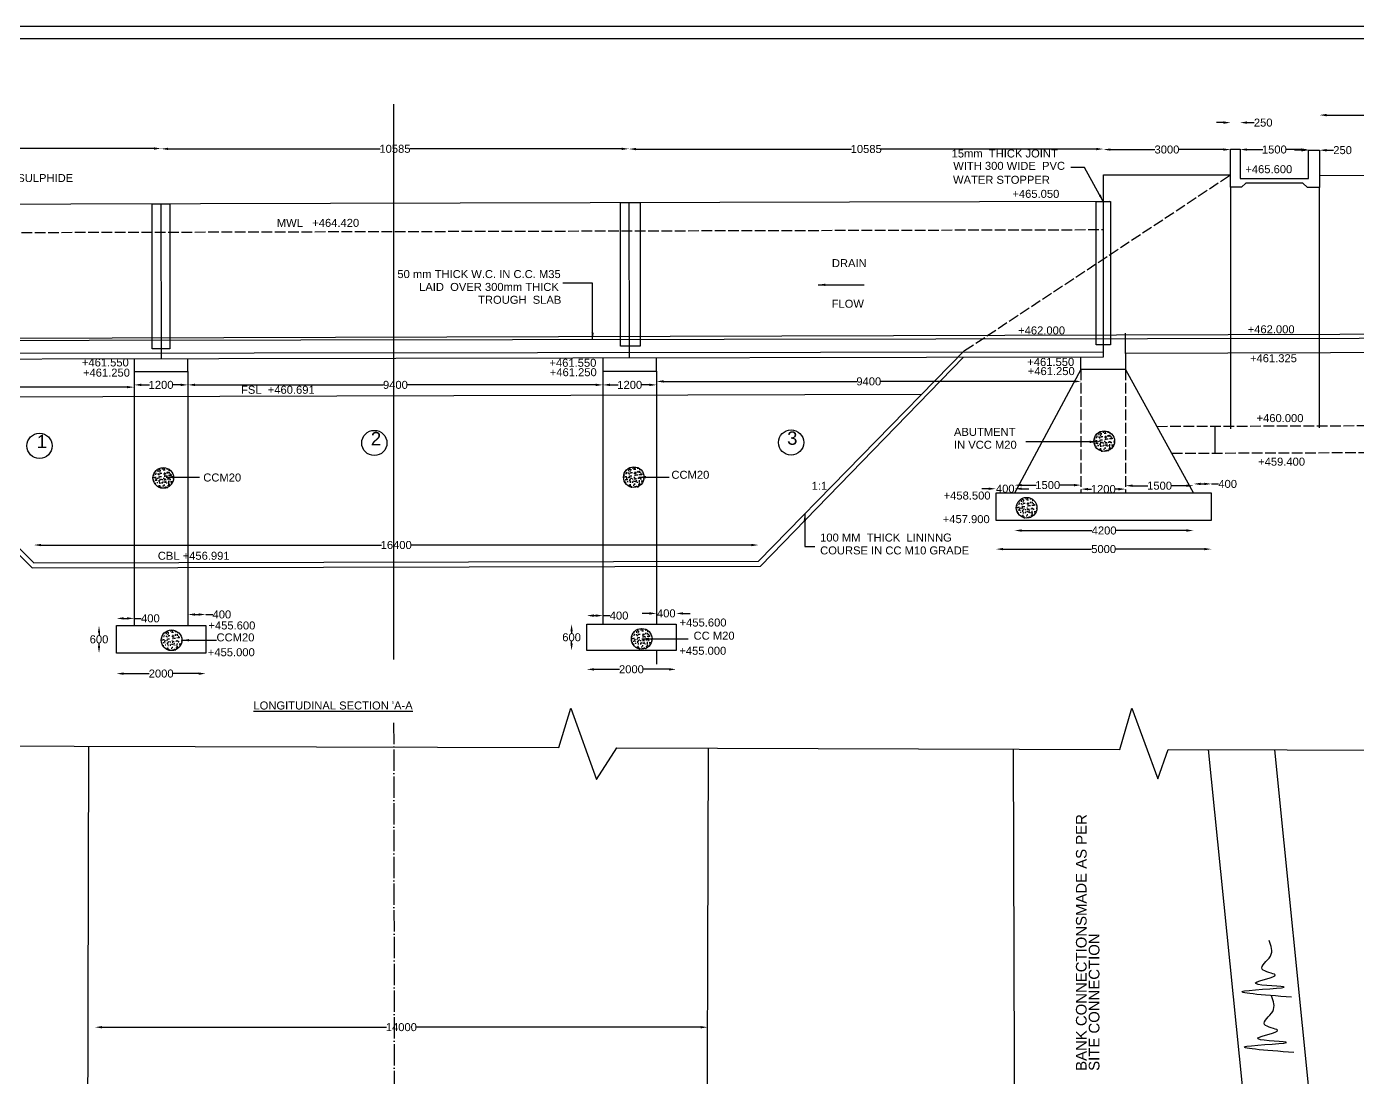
# Model space of a CAD drawing. Header units: inches. Extents: x 23764 to 29375, y 85 to 3606.
# Drawn here: x 25957 to 27454, y 2424 to 3606 of the extents above; entities that cross this region are included whole.
import ezdxf

# ---------------------------------------------------------------- set-up
doc = ezdxf.new("R2010")
doc.units = ezdxf.units.IN
doc.header["$MEASUREMENT"] = 0
doc.linetypes.add('ACAD_ISO02W100', pattern=[15, 12, -3])
doc.linetypes.add('ACAD_ISO04W100', pattern=[30, 24, -3, 0, -3])
doc.layers.add('DIMENSIONS', color=255, linetype='Continuous')
doc.layers.add('TEXT', color=1, linetype='Continuous')
doc.styles.get("Standard").update_dxf_attribs({"font": 'arial.ttf', "height": 9})
doc.dimstyles.get("Standard").update_dxf_attribs({"dimtxt": 12, "dimasz": 8, "dimexe": 0.18, "dimexo": 0.0625, "dimgap": 0.09, "dimtad": 0, "dimtih": 1, "dimtoh": 1, "dimdec": 4, "dimzin": 0, "dimdsep": 46, "dimtxsty": 'Standard', "dimcen": 0.09, "dimse1": 1, "dimse2": 1, "dimadec": 0, "dimazin": 0, "dimtfac": 1, "dimtdec": 4, "dimtofl": 0, "dimtmove": 0, "dimatfit": 3, "dimfxl": 1, "dimtolj": 1, "dimtzin": 0, "dimarcsym": 0})

# ---------------------------------------------------------------- blocks, each defined once
blk = doc.blocks.new('*D10')
at = {"layer": 'Defpoints', "color": 0, "transparency": 16777216}
for p in [(26108, 3469.2), (25576, 3439.7), (26108, 3407.1)]:
    blk.add_point(p, dxfattribs=at)
at = {"layer": 'DIMENSIONS', "color": 0, "lineweight": -2, "transparency": 16777216}
for p, q in [((25584, 3469.2), (25825.3, 3469.2)), ((26100, 3469.2), (25858.6, 3469.2))]:
    blk.add_line(p, q, dxfattribs=at)
at = {"layer": 'DIMENSIONS', "color": 0, "transparency": 16777216}
for points in [[(25584, 3470.5), (25584, 3467.8), (25576, 3469.2)], [(26100, 3470.5), (26100, 3467.8), (26108, 3469.2)]]:
    blk.add_solid(points, dxfattribs=at)
at = {"layer": 'DIMENSIONS', "color": 0, "transparency": 16777216, "insert": (25842, 3469.2), "char_height": 9, "attachment_point": 5}
blk.add_mtext('\\A1;10585', dxfattribs=at)
blk = doc.blocks.new('*D11')
at = {"layer": 'Defpoints', "color": 0, "transparency": 16777216}
for p in [(26634.4, 3468.8), (26108, 3407.1), (26634.4, 3408)]:
    blk.add_point(p, dxfattribs=at)
at = {"layer": 'DIMENSIONS', "color": 0, "lineweight": -2, "transparency": 16777216}
for p, q in [((26116, 3468.8), (26354.6, 3468.8)), ((26626.4, 3468.8), (26387.9, 3468.8))]:
    blk.add_line(p, q, dxfattribs=at)
at = {"layer": 'DIMENSIONS', "color": 0, "transparency": 16777216}
for points in [[(26116, 3470.1), (26116, 3467.5), (26108, 3468.8)], [(26626.4, 3470.1), (26626.4, 3467.5), (26634.4, 3468.8)]]:
    blk.add_solid(points, dxfattribs=at)
at = {"layer": 'DIMENSIONS', "color": 0, "transparency": 16777216, "insert": (26371.2, 3468.8), "char_height": 9, "attachment_point": 5}
blk.add_mtext('\\A1;10585', dxfattribs=at)
blk = doc.blocks.new('*D12')
at = {"layer": 'Defpoints', "color": 0, "transparency": 16777216}
for p in [(27168.1, 3468.6), (26634.4, 3408.5), (27168.1, 3408.5)]:
    blk.add_point(p, dxfattribs=at)
at = {"layer": 'DIMENSIONS', "color": 0, "lineweight": -2, "transparency": 16777216}
for p, q in [((26642.4, 3468.6), (26884.6, 3468.6)), ((27160.1, 3468.6), (26917.9, 3468.6))]:
    blk.add_line(p, q, dxfattribs=at)
at = {"layer": 'DIMENSIONS', "color": 0, "transparency": 16777216}
for points in [[(26642.4, 3469.9), (26642.4, 3467.2), (26634.4, 3468.6)], [(27160.1, 3469.9), (27160.1, 3467.2), (27168.1, 3468.6)]]:
    blk.add_solid(points, dxfattribs=at)
at = {"layer": 'DIMENSIONS', "color": 0, "transparency": 16777216, "insert": (26901.3, 3468.6), "char_height": 9, "attachment_point": 5}
blk.add_mtext('\\A1;10585', dxfattribs=at)
blk = doc.blocks.new('*D13')
at = {"layer": 'Defpoints', "color": 0, "transparency": 16777216}
for p in [(27311.2, 3468), (27168.1, 3439.6), (27311.2, 3439.6)]:
    blk.add_point(p, dxfattribs=at)
at = {"layer": 'DIMENSIONS', "color": 0, "lineweight": -2, "transparency": 16777216}
for p, q in [((27176.1, 3468), (27226.1, 3468)), ((27303.2, 3468), (27253.1, 3468))]:
    blk.add_line(p, q, dxfattribs=at)
at = {"layer": 'DIMENSIONS', "color": 0, "transparency": 16777216}
for points in [[(27176.1, 3469.3), (27176.1, 3466.7), (27168.1, 3468)], [(27303.2, 3469.3), (27303.2, 3466.7), (27311.2, 3468)]]:
    blk.add_solid(points, dxfattribs=at)
at = {"layer": 'DIMENSIONS', "color": 0, "transparency": 16777216, "insert": (27239.6, 3468), "char_height": 9, "attachment_point": 5}
blk.add_mtext('\\A1;3000', dxfattribs=at)
blk = doc.blocks.new('*D14')
at = {"layer": 'Defpoints', "color": 0, "transparency": 16777216}
for p in [(27321.8, 3498.3), (27311.2, 3468), (27321.8, 3468)]:
    blk.add_point(p, dxfattribs=at)
at = {"layer": 'DIMENSIONS', "color": 0, "lineweight": -2, "transparency": 16777216}
for p, q in [((27303.2, 3498.3), (27295.2, 3498.3)), ((27329.8, 3498.3), (27337.8, 3498.3))]:
    blk.add_line(p, q, dxfattribs=at)
at = {"layer": 'DIMENSIONS', "color": 0, "transparency": 16777216}
for points in [[(27303.2, 3499.7), (27303.2, 3497), (27311.2, 3498.3)], [(27329.8, 3499.7), (27329.8, 3497), (27321.8, 3498.3)]]:
    blk.add_solid(points, dxfattribs=at)
at = {"layer": 'DIMENSIONS', "color": 0, "transparency": 16777216, "insert": (27347.9, 3498.3), "char_height": 9, "attachment_point": 5}
blk.add_mtext('\\A1;250', dxfattribs=at)
blk = doc.blocks.new('*D15')
at = {"layer": 'Defpoints', "color": 0, "transparency": 16777216}
for p in [(27321.8, 3468), (27398.9, 3468), (27398.9, 3468)]:
    blk.add_point(p, dxfattribs=at)
at = {"layer": 'DIMENSIONS', "color": 0, "lineweight": -2, "transparency": 16777216}
for p, q in [((27329.8, 3468), (27347.3, 3468)), ((27390.9, 3468), (27373.5, 3468))]:
    blk.add_line(p, q, dxfattribs=at)
at = {"layer": 'DIMENSIONS', "color": 0, "transparency": 16777216}
for points in [[(27329.8, 3469.3), (27329.8, 3466.7), (27321.8, 3468)], [(27390.9, 3469.3), (27390.9, 3466.7), (27398.9, 3468)]]:
    blk.add_solid(points, dxfattribs=at)
at = {"layer": 'DIMENSIONS', "color": 0, "transparency": 16777216, "insert": (27360.4, 3468), "char_height": 9, "attachment_point": 5}
blk.add_mtext('\\A1;1500', dxfattribs=at)
blk = doc.blocks.new('*D16')
at = {"layer": 'Defpoints', "color": 0, "transparency": 16777216}
for p in [(27398.9, 3467.3), (27411.1, 3467.3), (27411.1, 3467.3)]:
    blk.add_point(p, dxfattribs=at)
at = {"layer": 'DIMENSIONS', "color": 0, "lineweight": -2, "transparency": 16777216}
for p, q in [((27390.9, 3467.3), (27382.9, 3467.3)), ((27419.1, 3467.3), (27427.1, 3467.3))]:
    blk.add_line(p, q, dxfattribs=at)
at = {"layer": 'DIMENSIONS', "color": 0, "transparency": 16777216}
for points in [[(27390.9, 3468.6), (27390.9, 3465.9), (27398.9, 3467.3)], [(27419.1, 3468.6), (27419.1, 3465.9), (27411.1, 3467.3)]]:
    blk.add_solid(points, dxfattribs=at)
at = {"layer": 'DIMENSIONS', "color": 0, "transparency": 16777216, "insert": (27437.2, 3467.3), "char_height": 9, "attachment_point": 5}
blk.add_mtext('\\A1;250', dxfattribs=at)
blk = doc.blocks.new('*D17')
at = {"layer": 'Defpoints', "color": 0, "transparency": 16777216}
for p in [(27932.3, 3506.8), (27932.3, 3445.2), (27411.2, 3438.9)]:
    blk.add_point(p, dxfattribs=at)
at = {"layer": 'DIMENSIONS', "color": 0, "lineweight": -2, "transparency": 16777216}
for p, q in [((27419.2, 3506.8), (27655.2, 3506.8)), ((27924.3, 3506.8), (27688.3, 3506.8))]:
    blk.add_line(p, q, dxfattribs=at)
at = {"layer": 'DIMENSIONS', "color": 0, "transparency": 16777216}
for points in [[(27419.2, 3508.1), (27419.2, 3505.4), (27411.2, 3506.8)], [(27924.3, 3508.1), (27924.3, 3505.4), (27932.3, 3506.8)]]:
    blk.add_solid(points, dxfattribs=at)
at = {"layer": 'DIMENSIONS', "color": 0, "transparency": 16777216, "insert": (27671.8, 3506.8), "char_height": 9, "attachment_point": 5}
blk.add_mtext('\\A1;11000', dxfattribs=at)
blk = doc.blocks.new('*D40')
at = {"layer": 'Defpoints', "color": 0, "transparency": 16777216}
for p in [(25601, 3200.8), (26077.9, 3200.8), (26077.9, 3200.8)]:
    blk.add_point(p, dxfattribs=at)
at = {"layer": 'DIMENSIONS', "color": 0, "lineweight": -2, "transparency": 16777216}
for p, q in [((25609, 3200.8), (25825.9, 3200.8)), ((26069.9, 3200.8), (25853, 3200.8))]:
    blk.add_line(p, q, dxfattribs=at)
at = {"layer": 'DIMENSIONS', "color": 0, "transparency": 16777216}
for points in [[(25609, 3202.1), (25609, 3199.5), (25601, 3200.8)], [(26069.9, 3202.1), (26069.9, 3199.5), (26077.9, 3200.8)]]:
    blk.add_solid(points, dxfattribs=at)
at = {"layer": 'DIMENSIONS', "color": 0, "transparency": 16777216, "insert": (25839.5, 3200.8), "char_height": 9, "attachment_point": 5}
blk.add_mtext('\\A1;9400', dxfattribs=at)
blk = doc.blocks.new('*D41')
at = {"layer": 'Defpoints', "color": 0, "transparency": 16777216}
for p in [(26077.9, 3200.8), (26138.3, 3203.3), (26138.3, 3200.8)]:
    blk.add_point(p, dxfattribs=at)
at = {"layer": 'DIMENSIONS', "color": 0, "lineweight": -2, "transparency": 16777216}
for p, q in [((26085.9, 3203.3), (26095, 3203.3)), ((26130.3, 3203.3), (26121.2, 3203.3))]:
    blk.add_line(p, q, dxfattribs=at)
at = {"layer": 'DIMENSIONS', "color": 0, "transparency": 16777216}
for points in [[(26085.9, 3204.7), (26085.9, 3202), (26077.9, 3203.3)], [(26130.3, 3204.7), (26130.3, 3202), (26138.3, 3203.3)]]:
    blk.add_solid(points, dxfattribs=at)
at = {"layer": 'DIMENSIONS', "color": 0, "transparency": 16777216, "insert": (26108.1, 3203.3), "char_height": 9, "attachment_point": 5}
blk.add_mtext('\\A1;1200', dxfattribs=at)
blk = doc.blocks.new('*D42')
at = {"layer": 'Defpoints', "color": 0, "transparency": 16777216}
for p in [(26138.3, 3203.3), (26605.1, 3203.3), (26605.1, 3203.3)]:
    blk.add_point(p, dxfattribs=at)
at = {"layer": 'DIMENSIONS', "color": 0, "lineweight": -2, "transparency": 16777216}
for p, q in [((26146.3, 3203.3), (26358.2, 3203.3)), ((26597.1, 3203.3), (26385.2, 3203.3))]:
    blk.add_line(p, q, dxfattribs=at)
at = {"layer": 'DIMENSIONS', "color": 0, "transparency": 16777216}
for points in [[(26146.3, 3204.7), (26146.3, 3202), (26138.3, 3203.3)], [(26597.1, 3204.7), (26597.1, 3202), (26605.1, 3203.3)]]:
    blk.add_solid(points, dxfattribs=at)
at = {"layer": 'DIMENSIONS', "color": 0, "transparency": 16777216, "insert": (26371.7, 3203.3), "char_height": 9, "attachment_point": 5}
blk.add_mtext('\\A1;9400', dxfattribs=at)
blk = doc.blocks.new('*D43')
at = {"layer": 'Defpoints', "color": 0, "transparency": 16777216}
for p in [(26605.1, 3203.3), (26665.4, 3203.3), (26665.4, 3203.3)]:
    blk.add_point(p, dxfattribs=at)
at = {"layer": 'DIMENSIONS', "color": 0, "lineweight": -2, "transparency": 16777216}
for p, q in [((26613.1, 3203.3), (26622.2, 3203.3)), ((26657.4, 3203.3), (26648.4, 3203.3))]:
    blk.add_line(p, q, dxfattribs=at)
at = {"layer": 'DIMENSIONS', "color": 0, "transparency": 16777216}
for points in [[(26613.1, 3204.7), (26613.1, 3202), (26605.1, 3203.3)], [(26657.4, 3204.7), (26657.4, 3202), (26665.4, 3203.3)]]:
    blk.add_solid(points, dxfattribs=at)
at = {"layer": 'DIMENSIONS', "color": 0, "transparency": 16777216, "insert": (26635.3, 3203.3), "char_height": 9, "attachment_point": 5}
blk.add_mtext('\\A1;1200', dxfattribs=at)
blk = doc.blocks.new('*D44')
at = {"layer": 'Defpoints', "color": 0, "transparency": 16777216}
for p in [(27142.9, 3207.2), (26665.4, 3203.3), (27142.9, 3203.3)]:
    blk.add_point(p, dxfattribs=at)
at = {"layer": 'DIMENSIONS', "color": 0, "lineweight": -2, "transparency": 16777216}
for p, q in [((26673.4, 3207.2), (26890.7, 3207.2)), ((27134.9, 3207.2), (26917.7, 3207.2))]:
    blk.add_line(p, q, dxfattribs=at)
at = {"layer": 'DIMENSIONS', "color": 0, "transparency": 16777216}
for points in [[(26673.4, 3208.6), (26673.4, 3205.9), (26665.4, 3207.2)], [(27134.9, 3208.6), (27134.9, 3205.9), (27142.9, 3207.2)]]:
    blk.add_solid(points, dxfattribs=at)
at = {"layer": 'DIMENSIONS', "color": 0, "transparency": 16777216, "insert": (26904.2, 3207.2), "char_height": 9, "attachment_point": 5}
blk.add_mtext('\\A1;9400', dxfattribs=at)
blk = doc.blocks.new('*D51')
at = {"layer": 'Defpoints', "color": 0, "transparency": 16777216}
for p in [(27068.2, 3086.5), (27047.2, 3081.6), (27068.2, 3081.6)]:
    blk.add_point(p, dxfattribs=at)
at = {"layer": 'DIMENSIONS', "color": 0, "lineweight": -2, "transparency": 16777216}
for p, q in [((27039.2, 3086.5), (27031.2, 3086.5)), ((27076.2, 3086.5), (27084.2, 3086.5))]:
    blk.add_line(p, q, dxfattribs=at)
at = {"layer": 'DIMENSIONS', "color": 0, "transparency": 16777216}
for points in [[(27039.2, 3087.8), (27039.2, 3085.2), (27047.2, 3086.5)], [(27076.2, 3087.8), (27076.2, 3085.2), (27068.2, 3086.5)]]:
    blk.add_solid(points, dxfattribs=at)
at = {"layer": 'DIMENSIONS', "color": 0, "transparency": 16777216, "insert": (27057.7, 3086.5), "char_height": 9, "attachment_point": 5}
blk.add_mtext('\\A1;400', dxfattribs=at)
blk = doc.blocks.new('*D52')
at = {"layer": 'Defpoints', "color": 0, "transparency": 16777216}
for p in [(27142.9, 3090.6), (27068.2, 3081.6), (27142.9, 3081.6)]:
    blk.add_point(p, dxfattribs=at)
at = {"layer": 'DIMENSIONS', "color": 0, "lineweight": -2, "transparency": 16777216}
for p, q in [((27076.2, 3090.6), (27092.5, 3090.6)), ((27134.9, 3090.6), (27118.6, 3090.6))]:
    blk.add_line(p, q, dxfattribs=at)
at = {"layer": 'DIMENSIONS', "color": 0, "transparency": 16777216}
for points in [[(27076.2, 3091.9), (27076.2, 3089.2), (27068.2, 3090.6)], [(27134.9, 3091.9), (27134.9, 3089.2), (27142.9, 3090.6)]]:
    blk.add_solid(points, dxfattribs=at)
at = {"layer": 'DIMENSIONS', "color": 0, "transparency": 16777216, "insert": (27105.5, 3090.6), "char_height": 9, "attachment_point": 5}
blk.add_mtext('\\A1;1500', dxfattribs=at)
blk = doc.blocks.new('*D53')
at = {"layer": 'Defpoints', "color": 0, "transparency": 16777216}
for p in [(27193.1, 3086.1), (27142.9, 3081.6), (27193.1, 3081.6)]:
    blk.add_point(p, dxfattribs=at)
at = {"layer": 'DIMENSIONS', "color": 0, "lineweight": -2, "transparency": 16777216}
for p, q in [((27150.9, 3086.1), (27154.9, 3086.1)), ((27185.1, 3086.1), (27181.1, 3086.1))]:
    blk.add_line(p, q, dxfattribs=at)
at = {"layer": 'DIMENSIONS', "color": 0, "transparency": 16777216}
for points in [[(27150.9, 3087.4), (27150.9, 3084.7), (27142.9, 3086.1)], [(27185.1, 3087.4), (27185.1, 3084.7), (27193.1, 3086.1)]]:
    blk.add_solid(points, dxfattribs=at)
at = {"layer": 'DIMENSIONS', "color": 0, "transparency": 16777216, "insert": (27168, 3086.1), "char_height": 9, "attachment_point": 5}
blk.add_mtext('\\A1;1200', dxfattribs=at)
blk = doc.blocks.new('*D54')
at = {"layer": 'Defpoints', "color": 0, "transparency": 16777216}
for p in [(27269.5, 3089.9), (27193.1, 3081.6), (27269.5, 3081.5)]:
    blk.add_point(p, dxfattribs=at)
at = {"layer": 'DIMENSIONS', "color": 0, "lineweight": -2, "transparency": 16777216}
for p, q in [((27201.1, 3089.9), (27218.2, 3089.9)), ((27261.5, 3089.9), (27244.4, 3089.9))]:
    blk.add_line(p, q, dxfattribs=at)
at = {"layer": 'DIMENSIONS', "color": 0, "transparency": 16777216}
for points in [[(27201.1, 3091.3), (27201.1, 3088.6), (27193.1, 3089.9)], [(27261.5, 3091.3), (27261.5, 3088.6), (27269.5, 3089.9)]]:
    blk.add_solid(points, dxfattribs=at)
at = {"layer": 'DIMENSIONS', "color": 0, "transparency": 16777216, "insert": (27231.3, 3089.9), "char_height": 9, "attachment_point": 5}
blk.add_mtext('\\A1;1500', dxfattribs=at)
blk = doc.blocks.new('*D55')
at = {"layer": 'Defpoints', "color": 0, "transparency": 16777216}
for p in [(27289.7, 3091.9), (27269.5, 3081.5), (27289.7, 3081.5)]:
    blk.add_point(p, dxfattribs=at)
at = {"layer": 'DIMENSIONS', "color": 0, "lineweight": -2, "transparency": 16777216}
for p, q in [((27277.5, 3091.9), (27281.7, 3091.9)), ((27289.7, 3091.9), (27297.7, 3091.9))]:
    blk.add_line(p, q, dxfattribs=at)
at = {"layer": 'DIMENSIONS', "color": 0, "transparency": 16777216}
for points in [[(27277.5, 3093.3), (27277.5, 3090.6), (27269.5, 3091.9)], [(27281.7, 3093.3), (27281.7, 3090.6), (27289.7, 3091.9)]]:
    blk.add_solid(points, dxfattribs=at)
at = {"layer": 'DIMENSIONS', "color": 0, "transparency": 16777216, "insert": (27307.9, 3091.9), "char_height": 9, "attachment_point": 5}
blk.add_mtext('\\A1;400', dxfattribs=at)
blk = doc.blocks.new('*D56')
at = {"layer": 'Defpoints', "color": 0, "transparency": 16777216}
for p in [(27068.2, 3081.6), (27269.5, 3081.5), (27269.5, 3039.5)]:
    blk.add_point(p, dxfattribs=at)
at = {"layer": 'DIMENSIONS', "color": 0, "lineweight": -2, "transparency": 16777216}
for p, q in [((27076.2, 3039.5), (27155.2, 3039.5)), ((27261.5, 3039.5), (27182.5, 3039.5))]:
    blk.add_line(p, q, dxfattribs=at)
at = {"layer": 'DIMENSIONS', "color": 0, "transparency": 16777216}
for points in [[(27076.2, 3040.9), (27076.2, 3038.2), (27068.2, 3039.5)], [(27261.5, 3040.9), (27261.5, 3038.2), (27269.5, 3039.5)]]:
    blk.add_solid(points, dxfattribs=at)
at = {"layer": 'DIMENSIONS', "color": 0, "transparency": 16777216, "insert": (27168.9, 3039.5), "char_height": 9, "attachment_point": 5}
blk.add_mtext('\\A1;4200', dxfattribs=at)
blk = doc.blocks.new('*D57')
at = {"layer": 'Defpoints', "color": 0, "transparency": 16777216}
for p in [(27047.2, 3051), (27289.7, 3051), (27289.7, 3018.6)]:
    blk.add_point(p, dxfattribs=at)
at = {"layer": 'DIMENSIONS', "color": 0, "lineweight": -2, "transparency": 16777216}
for p, q in [((27055.2, 3018.6), (27154.9, 3018.6)), ((27281.7, 3018.6), (27182, 3018.6))]:
    blk.add_line(p, q, dxfattribs=at)
at = {"layer": 'DIMENSIONS', "color": 0, "transparency": 16777216}
for points in [[(27055.2, 3019.9), (27055.2, 3017.3), (27047.2, 3018.6)], [(27281.7, 3019.9), (27281.7, 3017.3), (27289.7, 3018.6)]]:
    blk.add_solid(points, dxfattribs=at)
at = {"layer": 'DIMENSIONS', "color": 0, "transparency": 16777216, "insert": (27168.4, 3018.6), "char_height": 9, "attachment_point": 5}
blk.add_mtext('\\A1;5000', dxfattribs=at)
blk = doc.blocks.new('*D58')
at = {"layer": 'Defpoints', "color": 0, "transparency": 16777216}
for p in [(25965, 3023.2), (25965, 3003.1), (26780.2, 3005)]:
    blk.add_point(p, dxfattribs=at)
at = {"layer": 'DIMENSIONS', "color": 0, "lineweight": -2, "transparency": 16777216}
for p, q in [((25973, 3023.2), (26356, 3023.2)), ((26772.2, 3023.2), (26389.2, 3023.2))]:
    blk.add_line(p, q, dxfattribs=at)
at = {"layer": 'DIMENSIONS', "color": 0, "transparency": 16777216}
for points in [[(25973, 3024.5), (25973, 3021.9), (25965, 3023.2)], [(26772.2, 3024.5), (26772.2, 3021.9), (26780.2, 3023.2)]]:
    blk.add_solid(points, dxfattribs=at)
at = {"layer": 'DIMENSIONS', "color": 0, "transparency": 16777216, "insert": (26372.6, 3023.2), "char_height": 9, "attachment_point": 5}
blk.add_mtext('\\A1;16400', dxfattribs=at)
blk = doc.blocks.new('*D59')
at = {"layer": 'Defpoints', "color": 0, "transparency": 16777216}
for p in [(26077.9, 2940.7), (26058, 2932.5), (26077.9, 2932.5)]:
    blk.add_point(p, dxfattribs=at)
at = {"layer": 'DIMENSIONS', "color": 0, "lineweight": -2, "transparency": 16777216}
for p, q in [((26066, 2940.7), (26069.9, 2940.7)), ((26077.9, 2940.7), (26085.9, 2940.7))]:
    blk.add_line(p, q, dxfattribs=at)
at = {"layer": 'DIMENSIONS', "color": 0, "transparency": 16777216}
for points in [[(26066, 2942), (26066, 2939.4), (26058, 2940.7)], [(26069.9, 2942), (26069.9, 2939.4), (26077.9, 2940.7)]]:
    blk.add_solid(points, dxfattribs=at)
at = {"layer": 'DIMENSIONS', "color": 0, "transparency": 16777216, "insert": (26096.1, 2940.7), "char_height": 9, "attachment_point": 5}
blk.add_mtext('\\A1;400', dxfattribs=at)
blk = doc.blocks.new('*D60')
at = {"layer": 'Defpoints', "color": 0, "transparency": 16777216}
for p in [(26158.3, 2945.1), (26138.3, 2932.5), (26158.3, 2932.5)]:
    blk.add_point(p, dxfattribs=at)
at = {"layer": 'DIMENSIONS', "color": 0, "lineweight": -2, "transparency": 16777216}
for p, q in [((26146.3, 2945.1), (26150.3, 2945.1)), ((26158.3, 2945.1), (26166.3, 2945.1))]:
    blk.add_line(p, q, dxfattribs=at)
at = {"layer": 'DIMENSIONS', "color": 0, "transparency": 16777216}
for points in [[(26146.3, 2946.4), (26146.3, 2943.7), (26138.3, 2945.1)], [(26150.3, 2946.4), (26150.3, 2943.7), (26158.3, 2945.1)]]:
    blk.add_solid(points, dxfattribs=at)
at = {"layer": 'DIMENSIONS', "color": 0, "transparency": 16777216, "insert": (26176.5, 2945.1), "char_height": 9, "attachment_point": 5}
blk.add_mtext('\\A1;400', dxfattribs=at)
blk = doc.blocks.new('*D61')
at = {"layer": 'Defpoints', "color": 0, "transparency": 16777216}
for p in [(26058, 2932.5), (26038.3, 2901.6), (26058, 2901.6)]:
    blk.add_point(p, dxfattribs=at)
at = {"layer": 'DIMENSIONS', "color": 0, "lineweight": -2, "transparency": 16777216}
for p, q in [((26038.3, 2924.5), (26038.3, 2921.8)), ((26038.3, 2909.6), (26038.3, 2912.4))]:
    blk.add_line(p, q, dxfattribs=at)
at = {"layer": 'DIMENSIONS', "color": 0, "transparency": 16777216}
for points in [[(26037, 2924.5), (26039.6, 2924.5), (26038.3, 2932.5)], [(26037, 2909.6), (26039.6, 2909.6), (26038.3, 2901.6)]]:
    blk.add_solid(points, dxfattribs=at)
at = {"layer": 'DIMENSIONS', "color": 0, "transparency": 16777216, "insert": (26038.3, 2917.1), "char_height": 9, "attachment_point": 5}
blk.add_mtext('\\A1;600', dxfattribs=at)
blk = doc.blocks.new('*D62')
at = {"layer": 'Defpoints', "color": 0, "transparency": 16777216}
for p in [(26058, 2901.6), (26158.3, 2901.6), (26158.3, 2878.6)]:
    blk.add_point(p, dxfattribs=at)
at = {"layer": 'DIMENSIONS', "color": 0, "lineweight": -2, "transparency": 16777216}
for p, q in [((26066, 2878.6), (26094.6, 2878.6)), ((26150.3, 2878.6), (26121.8, 2878.6))]:
    blk.add_line(p, q, dxfattribs=at)
at = {"layer": 'DIMENSIONS', "color": 0, "transparency": 16777216}
for points in [[(26066, 2879.9), (26066, 2877.2), (26058, 2878.6)], [(26150.3, 2879.9), (26150.3, 2877.2), (26158.3, 2878.6)]]:
    blk.add_solid(points, dxfattribs=at)
at = {"layer": 'DIMENSIONS', "color": 0, "transparency": 16777216, "insert": (26108.2, 2878.6), "char_height": 9, "attachment_point": 5}
blk.add_mtext('\\A1;2000', dxfattribs=at)
blk = doc.blocks.new('*D63')
at = {"layer": 'Defpoints', "color": 0, "transparency": 16777216}
for p in [(26587, 2904.5), (26687.4, 2904.5), (26687.4, 2883.4)]:
    blk.add_point(p, dxfattribs=at)
at = {"layer": 'DIMENSIONS', "color": 0, "lineweight": -2, "transparency": 16777216}
for p, q in [((26595, 2883.4), (26623.6, 2883.4)), ((26679.4, 2883.4), (26650.8, 2883.4))]:
    blk.add_line(p, q, dxfattribs=at)
at = {"layer": 'DIMENSIONS', "color": 0, "transparency": 16777216}
for points in [[(26595, 2884.7), (26595, 2882), (26587, 2883.4)], [(26679.4, 2884.7), (26679.4, 2882), (26687.4, 2883.4)]]:
    blk.add_solid(points, dxfattribs=at)
at = {"layer": 'DIMENSIONS', "color": 0, "transparency": 16777216, "insert": (26637.2, 2883.4), "char_height": 9, "attachment_point": 5}
blk.add_mtext('\\A1;2000', dxfattribs=at)
blk = doc.blocks.new('*D64')
at = {"layer": 'Defpoints', "color": 0, "transparency": 16777216}
for p in [(26665.4, 2934.3), (26687.4, 2946.3), (26687.4, 2934.3)]:
    blk.add_point(p, dxfattribs=at)
at = {"layer": 'DIMENSIONS', "color": 0, "lineweight": -2, "transparency": 16777216}
for p, q in [((26657.4, 2946.3), (26649.4, 2946.3)), ((26695.4, 2946.3), (26703.4, 2946.3))]:
    blk.add_line(p, q, dxfattribs=at)
at = {"layer": 'DIMENSIONS', "color": 0, "transparency": 16777216}
for points in [[(26657.4, 2947.6), (26657.4, 2944.9), (26665.4, 2946.3)], [(26695.4, 2947.6), (26695.4, 2944.9), (26687.4, 2946.3)]]:
    blk.add_solid(points, dxfattribs=at)
at = {"layer": 'DIMENSIONS', "color": 0, "transparency": 16777216, "insert": (26676.4, 2946.3), "char_height": 9, "attachment_point": 5}
blk.add_mtext('\\A1;400', dxfattribs=at)
blk = doc.blocks.new('*D65')
at = {"layer": 'Defpoints', "color": 0, "transparency": 16777216}
for p in [(26587, 2934.3), (26605.1, 2943.8), (26605.1, 2934.3)]:
    blk.add_point(p, dxfattribs=at)
at = {"layer": 'DIMENSIONS', "color": 0, "lineweight": -2, "transparency": 16777216}
for p, q in [((26595, 2943.8), (26597.1, 2943.8)), ((26605.1, 2943.8), (26613.1, 2943.8))]:
    blk.add_line(p, q, dxfattribs=at)
at = {"layer": 'DIMENSIONS', "color": 0, "transparency": 16777216}
for points in [[(26595, 2945.2), (26595, 2942.5), (26587, 2943.8)], [(26597.1, 2945.2), (26597.1, 2942.5), (26605.1, 2943.8)]]:
    blk.add_solid(points, dxfattribs=at)
at = {"layer": 'DIMENSIONS', "color": 0, "transparency": 16777216, "insert": (26623.3, 2943.8), "char_height": 9, "attachment_point": 5}
blk.add_mtext('\\A1;400', dxfattribs=at)
blk = doc.blocks.new('*D66')
at = {"layer": 'Defpoints', "color": 0, "transparency": 16777216}
for p in [(26587, 2934.3), (26569.9, 2904.5), (26587, 2904.5)]:
    blk.add_point(p, dxfattribs=at)
at = {"layer": 'DIMENSIONS', "color": 0, "lineweight": -2, "transparency": 16777216}
for p, q in [((26569.9, 2926.3), (26569.9, 2924.1)), ((26569.9, 2912.5), (26569.9, 2914.7))]:
    blk.add_line(p, q, dxfattribs=at)
at = {"layer": 'DIMENSIONS', "color": 0, "transparency": 16777216}
for points in [[(26568.6, 2926.3), (26571.2, 2926.3), (26569.9, 2934.3)], [(26568.6, 2912.5), (26571.2, 2912.5), (26569.9, 2904.5)]]:
    blk.add_solid(points, dxfattribs=at)
at = {"layer": 'DIMENSIONS', "color": 0, "transparency": 16777216, "insert": (26569.9, 2919.4), "char_height": 9, "attachment_point": 5}
blk.add_mtext('\\A1;600', dxfattribs=at)
blk = doc.blocks.new('*D170')
at = {"layer": 'Defpoints', "color": 0, "transparency": 16777216}
for p in [(26033.8, 2472.6), (26723, 2480.9), (26723, 2470.5)]:
    blk.add_point(p, dxfattribs=at)
at = {"layer": 'DIMENSIONS', "color": 0, "lineweight": -2, "transparency": 16777216}
for p, q in [((26041.8, 2480.9), (26361.8, 2480.9)), ((26715, 2480.9), (26395, 2480.9))]:
    blk.add_line(p, q, dxfattribs=at)
at = {"layer": 'DIMENSIONS', "color": 0, "transparency": 16777216}
for points in [[(26041.8, 2482.2), (26041.8, 2479.5), (26033.8, 2480.9)], [(26715, 2482.2), (26715, 2479.5), (26723, 2480.9)]]:
    blk.add_solid(points, dxfattribs=at)
at = {"layer": 'DIMENSIONS', "color": 0, "transparency": 16777216, "insert": (26378.4, 2480.9), "char_height": 9, "attachment_point": 5}
blk.add_mtext('\\A1;14000', dxfattribs=at)

msp = doc.modelspace()

# ---------------------------------------------------------------- hatches: boundary and pattern name
h = msp.add_hatch()
h.set_pattern_fill('AR-CONC', color=0, style=0)
h.set_pattern_definition([(50, (1591.5723, -5.92), (7.1726018, -0.6275213), [0.75, -8.25]), (355, (1591.572, -5.92), (-1.3875133, 7.5219213), [0.6, -6.6]), (100.4514, (1592.17, -5.9726), (5.7850938, 6.8943954), [0.637402, -7.0114211]), (46.1842, (1591.572, -3.92), (10.6724105, -1.65519), [1.125, -12.375]), (96.6356, (1592.462, -4.058), (9.346627, 9.7411787), [0.956103, -10.51713]), (351.1842, (1591.572, -3.92), (9.3466195, 9.741186), [0.9, -9.9]), (21, (1592.5723, -4.42), (5.9690705, -4.0261889), [0.75, -8.25]), (326, (1592.572, -4.42), (2.4331533, 7.2515005), [0.6, -6.6]), (71.4514, (1593.07, -4.756), (8.4022263, 3.225305), [0.637402, -7.0114211]), (37.5, (1591.5723, -5.9203), (0.12159855, 3.32893854), [0, -6.52, 0, -6.7, 0, -6.625]), (7.5, (1591.5723, -5.9203), (2.63069537, 3.9441171), [0, -3.82, 0, -6.37, 0, -2.525]), (327.5, (1589.3423, -5.9203), (5.33822436, -0.22554872), [0, -2.5, 0, -7.8, 0, -10.35]), (317.5, (1588.3423, -5.9203), (5.8318617, 1.0010498), [0, -3.25, 0, -5.18, 0, -7.35])])
edge = h.paths.add_edge_path()
edge.add_arc((27169.04254, 3140.05565), 11.61697, 0, 360)
h = msp.add_hatch()
h.set_pattern_fill('AR-CONC', color=0, style=0)
h.set_pattern_definition([(50, (533.156, -47.264), (7.1726018, -0.6275213), [0.75, -8.25]), (355, (533.156, -47.264), (-1.3875133, 7.5219213), [0.6, -6.6]), (100.4514, (533.7535, -47.316), (5.7850938, 6.8943954), [0.637402, -7.0114211]), (46.1842, (533.156, -45.264), (10.6724105, -1.65519), [1.125, -12.375]), (96.6356, (534.045, -45.402), (9.346627, 9.7411787), [0.956103, -10.51713]), (351.1842, (533.156, -45.264), (9.3466195, 9.741186), [0.9, -9.9]), (21, (534.156, -45.764), (5.9690705, -4.0261889), [0.75, -8.25]), (326, (534.156, -45.764), (2.4331533, 7.2515005), [0.6, -6.6]), (71.4514, (534.653, -46.099), (8.4022263, 3.225305), [0.637402, -7.0114211]), (37.5, (533.1558, -47.2637), (0.12159855, 3.32893854), [0, -6.52, 0, -6.7, 0, -6.625]), (7.5, (533.1558, -47.2637), (2.63069537, 3.9441171), [0, -3.82, 0, -6.37, 0, -2.525]), (327.5, (530.9258, -47.2637), (5.33822436, -0.22554872), [0, -2.5, 0, -7.8, 0, -10.35]), (317.5, (529.926, -47.2637), (5.8318617, 1.0010498), [0, -3.25, 0, -5.18, 0, -7.35])])
edge = h.paths.add_edge_path()
edge.add_arc((26110.62601, 3098.71217), 11.61697, 0, 360)
h = msp.add_hatch()
h.set_pattern_fill('AR-CONC', color=0, style=0)
h.set_pattern_definition([(50, (1062.3934, -46.4304), (7.1726018, -0.6275213), [0.75, -8.25]), (355, (1062.3934, -46.43), (-1.3875133, 7.5219213), [0.6, -6.6]), (100.4514, (1062.991, -46.483), (5.7850938, 6.8943954), [0.637402, -7.0114211]), (46.1842, (1062.393, -44.43), (10.6724105, -1.65519), [1.125, -12.375]), (96.6356, (1063.283, -44.568), (9.346627, 9.7411787), [0.956103, -10.51713]), (351.1842, (1062.393, -44.43), (9.3466195, 9.741186), [0.9, -9.9]), (21, (1063.3934, -44.9304), (5.9690705, -4.0261889), [0.75, -8.25]), (326, (1063.3934, -44.93), (2.4331533, 7.2515005), [0.6, -6.6]), (71.4514, (1063.891, -45.266), (8.4022263, 3.225305), [0.637402, -7.0114211]), (37.5, (1062.3934, -46.4304), (0.12159855, 3.32893854), [0, -6.52, 0, -6.7, 0, -6.625]), (7.5, (1062.3934, -46.4304), (2.63069537, 3.9441171), [0, -3.82, 0, -6.37, 0, -2.525]), (327.5, (1060.1634, -46.4304), (5.33822436, -0.22554872), [0, -2.5, 0, -7.8, 0, -10.35]), (317.5, (1059.1634, -46.4304), (5.8318617, 1.0010498), [0, -3.25, 0, -5.18, 0, -7.35])])
edge = h.paths.add_edge_path()
edge.add_arc((26639.86366, 3099.54555), 11.61697, 0, 360)
h = msp.add_hatch()
h.set_pattern_fill('AR-CONC', color=0, style=0)
h.set_pattern_definition([(50, (1504.3024, -80.863), (7.1726018, -0.6275213), [0.75, -8.25]), (355, (1504.3024, -80.863), (-1.3875133, 7.5219213), [0.6, -6.6]), (100.4514, (1504.9, -80.915), (5.7850938, 6.8943954), [0.637402, -7.0114211]), (46.1842, (1504.302, -78.863), (10.6724105, -1.65519), [1.125, -12.375]), (96.6356, (1505.192, -79.001), (9.346627, 9.7411787), [0.956103, -10.51713]), (351.1842, (1504.302, -78.863), (9.3466195, 9.741186), [0.9, -9.9]), (21, (1505.3024, -79.363), (5.9690705, -4.0261889), [0.75, -8.25]), (326, (1505.3024, -79.363), (2.4331533, 7.2515005), [0.6, -6.6]), (71.4514, (1505.8, -79.698), (8.4022263, 3.225305), [0.637402, -7.0114211]), (37.5, (1504.3024, -80.8627), (0.12159855, 3.32893854), [0, -6.52, 0, -6.7, 0, -6.625]), (7.5, (1504.3024, -80.8627), (2.63069537, 3.9441171), [0, -3.82, 0, -6.37, 0, -2.525]), (327.5, (1502.0724, -80.8627), (5.33822436, -0.22554872), [0, -2.5, 0, -7.8, 0, -10.35]), (317.5, (1501.0724, -80.8627), (5.8318617, 1.0010498), [0, -3.25, 0, -5.18, 0, -7.35])])
edge = h.paths.add_edge_path()
edge.add_arc((27081.77268, 3065.11318), 11.61697, 0, 360)
h = msp.add_hatch()
h.set_pattern_fill('AR-CONC', color=0, style=0)
h.set_pattern_definition([(50, (542.4327, -229.8523), (7.1726018, -0.6275213), [0.75, -8.25]), (355, (542.433, -229.852), (-1.3875133, 7.5219213), [0.6, -6.6]), (100.4514, (543.0304, -229.9046), (5.7850938, 6.8943954), [0.637402, -7.0114211]), (46.1842, (542.433, -227.852), (10.6724105, -1.65519), [1.125, -12.375]), (96.6356, (543.322, -227.99), (9.346627, 9.7411787), [0.956103, -10.51713]), (351.1842, (542.433, -227.852), (9.3466195, 9.741186), [0.9, -9.9]), (21, (543.4327, -228.3523), (5.9690705, -4.0261889), [0.75, -8.25]), (326, (543.433, -228.352), (2.4331533, 7.2515005), [0.6, -6.6]), (71.4514, (543.93, -228.688), (8.4022263, 3.225305), [0.637402, -7.0114211]), (37.5, (542.4327, -229.8523), (0.12159855, 3.32893854), [0, -6.52, 0, -6.7, 0, -6.625]), (7.5, (542.4327, -229.8523), (2.63069537, 3.9441171), [0, -3.82, 0, -6.37, 0, -2.525]), (327.5, (540.2027, -229.8523), (5.33822436, -0.22554872), [0, -2.5, 0, -7.8, 0, -10.35]), (317.5, (539.2027, -229.8523), (5.8318617, 1.0010498), [0, -3.25, 0, -5.18, 0, -7.35])])
edge = h.paths.add_edge_path()
edge.add_arc((26119.90291, 2916.12359), 11.61697, 0, 360)
h = msp.add_hatch()
h.set_pattern_fill('AR-CONC', color=0, style=0)
h.set_pattern_definition([(50, (1071.3357, -228.266), (7.1726018, -0.6275213), [0.75, -8.25]), (355, (1071.336, -228.266), (-1.3875133, 7.5219213), [0.6, -6.6]), (100.4514, (1071.9334, -228.318), (5.7850938, 6.8943954), [0.637402, -7.0114211]), (46.1842, (1071.336, -226.266), (10.6724105, -1.65519), [1.125, -12.375]), (96.6356, (1072.225, -226.404), (9.346627, 9.7411787), [0.956103, -10.51713]), (351.1842, (1071.336, -226.266), (9.3466195, 9.741186), [0.9, -9.9]), (21, (1072.3357, -226.766), (5.9690705, -4.0261889), [0.75, -8.25]), (326, (1072.336, -226.766), (2.4331533, 7.2515005), [0.6, -6.6]), (71.4514, (1072.833, -227.1015), (8.4022263, 3.225305), [0.637402, -7.0114211]), (37.5, (1071.3357, -228.266), (0.12159855, 3.32893854), [0, -6.52, 0, -6.7, 0, -6.625]), (7.5, (1071.3357, -228.266), (2.63069537, 3.9441171), [0, -3.82, 0, -6.37, 0, -2.525]), (327.5, (1069.1057, -228.266), (5.33822436, -0.22554872), [0, -2.5, 0, -7.8, 0, -10.35]), (317.5, (1068.1057, -228.266), (5.8318617, 1.0010498), [0, -3.25, 0, -5.18, 0, -7.35])])
edge = h.paths.add_edge_path()
edge.add_arc((26648.8059, 2917.70988), 11.61697, 0, 360)

# ---------------------------------------------------------------- linework, layer by layer
at = {"color": 0}
for points in [[(26369.75491, 2894.41263), (26369.75491, 3519.06989)], [(27931.87564, 3442.07992), (27931.87564, 3127.98307), (27906.73349, 3127.98307), (27884.36507, 3241.04677), (27193.07393, 3238.62027), (27193.03947, 3261.32256)], [(26108.01121, 3407.09912), (26108.30473, 3232.92224)], [(26634.44483, 3408.4543), (26634.73914, 3233.80939)], [(27931.87564, 3256.25448), (25550.48301, 3252.41048)], [(25575.95264, 3238.47353), (27168.05548, 3240.41381)], [(25728.70803, 3232.28255), (25963.20146, 2997.51962), (26782.2678, 2999.50728), (27010.91543, 3234.44332)], [(26605.12424, 3233.75948), (26605.12424, 3218.78552), (26665.41668, 3218.78552), (26665.39127, 3233.86104)], [(27193.07393, 3238.62027), (27193.07393, 3220.80517), (27142.91442, 3220.80517), (27142.89106, 3234.66572)], [(26077.92511, 3232.87105), (26077.92511, 3218.37521), (26138.31492, 3218.37521), (26138.29032, 3232.97278)], [(26605.12424, 3218.78552), (26605.12424, 2934.3472)], [(26665.41668, 3218.78552), (26665.41668, 2934.3472)], [(27142.91442, 3220.80521), (27068.16834, 3081.59943), (27047.18449, 3081.59943), (27047.18449, 3051.01906), (27289.6898, 3051.01906), (27289.6898, 3081.46523), (27068.16834, 3081.59943)], [(27193.07393, 3220.80517), (27269.53167, 3081.47744)], [(26077.92511, 3218.37521), (26077.92511, 2932.52327)], [(26138.31492, 3218.37521), (26138.31492, 2932.52327)], [(25779.16136, 3189.45045), (26963.92581, 3192.72635)], [(27293.33852, 3156.90345), (27293.44932, 3126.26952)], [(26665.41668, 2904.5012), (26665.41668, 2889.35231)], [(25965.12329, 1905.88533), (26025.20439, 2200.8918), (26027.01593, 2796.91252)], [(26782.43226, 1905.88533), (26722.15112, 2205.33922), (26723.94271, 2794.79428)], [(27066.65645, 2793.75263), (27068.66779, 2204.6411), (27128.98148, 1905.88533)], [(27286.10346, 2793.08565), (27328.00312, 2377.91679), (27328.80436, 2061.72462), (27328.80436, 1388.31575)], [(27404.2281, 1388.31575), (27402.73101, 2378.3576), (27361.13142, 2792.85761)]]:
    msp.add_lwpolyline(points, dxfattribs=at)
at = {"color": 0, "linetype": 'ACAD_ISO02W100'}
for points in [[(27012.03958, 3241.87639), (27311.21732, 3439.58933)], [(25575.95264, 3373.76501), (27168.05548, 3377.98631)], [(27142.91439, 3220.80517), (27142.91439, 3081.55415)], [(27193.07393, 3220.80517), (27193.07393, 3081.52376)], [(27228.27103, 3156.66606), (27953.02135, 3159.31027), (27953.02135, 3127.98307), (27931.87564, 3127.98307)], [(27767.18518, 3127.98307), (27245.04756, 3126.09444)]]:
    msp.add_lwpolyline(points, dxfattribs=at)
at = {"color": 0}
for points in [[(26097.96473, 3407.09912), (26118.05769, 3407.09912), (26118.05769, 3243.88721), (26097.96473, 3243.88721)], [(26624.99783, 3408.4543), (26647.0475, 3408.4543), (26647.0475, 3246.81242), (26624.99783, 3246.81242)], [(27159.82494, 3409.67052), (27176.02338, 3409.67052), (27176.02338, 3248.31381), (27159.82494, 3248.31381)], [(26587.04825, 2934.3472), (26687.42864, 2934.3472), (26687.42864, 2904.5012), (26587.04825, 2904.5012)], [(26058.04428, 2932.52327), (26158.31548, 2932.52327), (26158.31548, 2901.60663), (26058.04428, 2901.60663)]]:
    msp.add_lwpolyline(points, close=True, dxfattribs=at)
at = {"color": 0, "linetype": 'ByBlock'}
msp.add_lwpolyline([(25738.24491, 3230.48669), (25964.97912, 3003.0887), (26780.1893, 3005.03255), (27012.03958, 3241.87639)], dxfattribs=at)
at = {"color": 0, "linetype": 'ACAD_ISO04W100'}
msp.add_lwpolyline([(26369.71592, 2823.17517), (26373.43645, 768.52737)], dxfattribs=at)
at = {"color": 0}
for centre in [(27169.04254, 3140.05565), (26110.62601, 3098.71217), (26639.86366, 3099.54555), (27081.77268, 3065.11318), (26119.90291, 2916.12359), (26648.8059, 2917.70988)]:
    msp.add_circle(centre, 11.61697, dxfattribs=at)
for points in [[(27379.71641, 2514.64288), (27326.93283, 2521.67398), (27370.81564, 2526.22353), (27339.35247, 2530.97987), (27361.2939, 2539.66535), (27346.59728, 2546.28287), (27355.91627, 2560.81735), (27354.67429, 2578.39513)], [(27382.33289, 2452.4297), (27329.54931, 2459.46081), (27373.43212, 2464.01036), (27341.96895, 2468.76669), (27363.91038, 2477.45217), (27349.21375, 2484.06969), (27358.53275, 2498.60417), (27357.29077, 2516.18195)]]:
    msp.add_spline(points, degree=3, dxfattribs=at)
at = {"layer": 'DIMENSIONS', "color": 0}
for points in [[(29373.18873, 3606.2754), (23764.39154, 3606.2754), (23764.39154, 84.60532), (29373.18873, 84.60532)], [(29366.41367, 114.6951), (23784.97955, 114.6951), (23784.97955, 3592.72952), (29366.41367, 3592.72952)]]:
    msp.add_lwpolyline(points, close=True, dxfattribs=at)
for points in [[(27411.06982, 3438.86361), (28440.72279, 3445.22237), (28440.72279, 3476.00739), (28440.72279, 3361.23604), (28406.31841, 3361.23604), (28475.72551, 3337.62423), (28438.32944, 3337.62423), (28438.32944, 3217.15867)], [(25424.00146, 3439.71042), (25575.95264, 3439.71042), (25575.95264, 3232.02513), (27168.05548, 3234.70813), (27168.05548, 3439.58933), (27311.21732, 3439.58933), (27311.21732, 3468.57447), (27321.7977, 3468.57447), (27321.7977, 3435.32199), (27398.94646, 3435.32199), (27398.94646, 3467.25319), (27411.06982, 3467.25319), (27411.06982, 3425.19209), (27397.84432, 3425.19209), (27392.55413, 3430.25703), (27328.19003, 3430.25703), (27323.34068, 3425.63253), (27311.21732, 3425.63253), (27311.21732, 3439.58933)], [(27311.21732, 3425.63253), (27311.21732, 3238.91484), (27311.21732, 3154.0662)], [(27411.17573, 3155.04148), (27411.17573, 3425.19209)], [(25568.35839, 3405.72238), (27174.43352, 3409.87486)], [(25550.48301, 3254.81295), (28438.32944, 3263.21317)], [(23870.31553, 2805.6097), (24424.89783, 2803.9241), (24425.02506, 2845.78613), (24479.62196, 2764.69818), (24479.73417, 2801.61533), (25320.08206, 2799.06118), (25320.20094, 2838.17375), (25375.94346, 2757.57359), (25376.06904, 2798.89101), (25824.21403, 2797.52892), (25831.93642, 2838.92941), (25860.50195, 2757.6565), (25873.31547, 2797.37968), (26555.58003, 2795.306), (26569.22488, 2839.55281), (26597.93576, 2759.49238), (26620.86259, 2795.10758), (27186.65043, 2793.38792), (27200.23234, 2839.68268), (27229.39177, 2760.40914), (27240.90026, 2793.22304), (27776.80429, 2791.59421)]]:
    msp.add_lwpolyline(points, dxfattribs=at)
for centre in [(25971.31232, 3134.73288), (26348.02493, 3138.00946), (26816.78139, 3138.55113)]:
    msp.add_circle(centre, 14.19556, dxfattribs=at)

# ---------------------------------------------------------------- texts
for s, height, p in [('1', 15, (25968.25047, 3132.15252)), ('2', 15, (26344.06171, 3135.37833)), ('3', 15, (26812.29552, 3135.92852)), ("%%ULONGITUDINAL SECTION 'A-A", 9, (26212.00808, 2838.23814))]:
    msp.add_text(s, height=height, dxfattribs=at).set_placement(p)
at = {"layer": 'TEXT', "color": 0}
for s, p in [('15mm  THICK JOINT', (26997.36521, 3459.10153)), ('WITH 300 WIDE  PVC', (26999.22493, 3445.19181)), ('+465.600', (27327.76112, 3441.40584)), ('TOP  SEALED WITH POLYSULPHIDE', (25791.29399, 3431.47491)), ('WATER STOPPER', (26998.97568, 3429.50499)), ('+465.050', (27065.74128, 3413.69306)), ('MWL   +464.420', (26238.35306, 3381.04002)), ('DRAIN', (26862.71624, 3335.74905)), ('50 mm THICK W.C. IN C.C. M35', (26373.9196, 3323.45732)), ('       LAID  OVER 300mm THICK', (26373.9196, 3308.99961)), ('                          TROUGH  SLAB', (26373.9196, 3294.5419)), ('FLOW', (26862.41565, 3290.10637)), ('+462.000', (27072.1959, 3260.08558)), ('+462.000', (27330.41176, 3261.33464)), ('+461.550', (27082.49508, 3224.6304)), ('+461.325', (27333.01677, 3228.80915)), ('+461.550', (26019.00309, 3224.05513)), ('+461.250', (26020.28763, 3212.60586)), ('+461.550', (26544.97764, 3223.68083)), ('+461.250', (26545.37849, 3213.07101)), ('+461.250', (27083.04681, 3214.34289)), ('FSL  +460.691', (26198.08501, 3193.32558)), ('+460.000', (27340.37484, 3161.47288)), ('ABUTMENT', (27000.03454, 3145.94835)), ('IN VCC M20', (27000.03454, 3131.49064)), ('+459.400', (27342.13593, 3112.44688)), ('CCM20', (26155.58877, 3094.64507)), ('CCM20', (26682.19938, 3097.71765)), ('1:1', (26839.97231, 3085.33225)), ('+458.500', (26988.39513, 3074.36504)), ('+457.900', (26987.41127, 3047.8301)), ('100 MM  THICK  LININNG', (26849.49303, 3027.1066)), ('CBL +456.991', (26104.42669, 3006.6424)), ('COURSE IN CC M10 GRADE', (26849.49303, 3012.64889)), ('+455.600', (26161.36171, 2928.25698)), ('+455.600', (26691.38334, 2931.55083)), ('CCM20', (26170.47911, 2914.81324)), ('CC M20', (26707.12799, 2916.73136)), ('+455.000', (26160.71046, 2898.11699)), ('+455.000', (26691.08055, 2899.79482))]:
    msp.add_text(s, height=9, dxfattribs=at).set_placement(p)
for s, p in [('BANK CONNECTIONSMADE AS PER', (27149.22887, 2431.80367)), ('SITE CONNECTION', (27163.68658, 2431.80367))]:
    msp.add_text(s, height=12, rotation=90, dxfattribs=at).set_placement(p)

# ---------------------------------------------------------------- dimensions: what is measured, and where the dimension line sits
at = {"layer": 'DIMENSIONS', "color": 0}
for base, p1, p2, text, picture, middle in [((27321.7977, 3498.32311), (27311.21732, 3468.00446), (27321.7977, 3468.00446), '250', '*D14', (27347.89145, 3498.32311)), ((27932.25835, 3506.7546), (27411.24514, 3438.8647), (27932.25835, 3445.21846), '11000', '*D17', (27671.75175, 3506.7546)), ((26108.01121, 3469.15457), (25575.95264, 3439.71042), (26108.01121, 3407.09912), '10585', '*D10', (25841.98192, 3469.15457)), ((26634.44562, 3468.78444), (26108.01121, 3407.09912), (26634.44562, 3407.98626), '10585', '*D11', (26371.22841, 3468.78444)), ((27168.05548, 3468.55826), (26634.44483, 3408.4543), (27168.05548, 3408.4543), '10585', '*D12', (26901.25015, 3468.55826)), ((27311.21732, 3468.00446), (27168.05548, 3439.58933), (27311.21732, 3439.58933), '3000', '*D13', (27239.6364, 3468.00446)), ((27398.94646, 3468.00446), (27321.7977, 3468.00446), (27398.94646, 3468.00446), '1500', '*D15', (27360.37208, 3468.00446)), ((27411.06982, 3467.25319), (27398.94646, 3467.25319), (27411.06982, 3467.25319), '250', '*D16', (27437.16357, 3467.25319)), ((26077.92511, 3200.81076), (25600.98158, 3200.81076), (26077.92511, 3200.81076), '9400', '*D40', (25839.45335, 3200.81076)), ((26138.31492, 3203.33475), (26077.92511, 3200.81076), (26138.31492, 3200.81076), '1200', '*D41', (26108.12001, 3203.33475)), ((26605.12424, 3203.33475), (26138.31492, 3203.33475), (26605.12424, 3203.33475), '9400', '*D42', (26371.71958, 3203.33475)), ((26665.41668, 3203.33475), (26605.12424, 3203.33475), (26665.41668, 3203.33475), '1200', '*D43', (26635.27046, 3203.33475)), ((27142.91439, 3207.24446), (26665.41668, 3203.33475), (27142.91439, 3203.33475), '9400', '*D44', (26904.16554, 3207.24446)), ((27068.16834, 3086.48457), (27047.18449, 3081.59943), (27068.16834, 3081.59943), '400', '*D51', (27057.67641, 3086.48457)), ((27142.91439, 3090.57573), (27068.16834, 3081.59943), (27142.91439, 3081.59943), '1500', '*D52', (27105.54137, 3090.57573)), ((27193.07393, 3086.08297), (27142.91439, 3081.59943), (27193.07393, 3081.59943), '1200', '*D53', (27167.99416, 3086.08297)), ((27269.53167, 3089.93676), (27193.07393, 3081.59943), (27269.53167, 3081.47744), '1500', '*D54', (27231.3028, 3089.93676)), ((27289.6898, 3091.93334), (27269.53167, 3081.47744), (27289.6898, 3081.46523), '400', '*D55', (27307.88791, 3091.93334)), ((27269.53167, 3039.53033), (27068.16834, 3081.59943), (27269.53167, 3081.47744), '4200', '*D56', (27168.85, 3039.53033)), ((27289.6898, 3018.60131), (27047.18449, 3051.01906), (27289.6898, 3051.01906), '5000', '*D57', (27168.43714, 3018.60131)), ((25964.97912, 3023.21218), (26780.1893, 3005.03255), (25964.97912, 3003.0887), '16400', '*D58', (26372.58421, 3023.21218)), ((26158.31548, 2945.0707), (26138.31492, 2932.52327), (26158.31548, 2932.52327), '400', '*D60', (26176.5136, 2945.0707)), ((26605.12424, 2943.83354), (26587.04825, 2934.3472), (26605.12424, 2934.3472), '400', '*D65', (26623.32235, 2943.83354)), ((26687.42864, 2946.27216), (26665.41668, 2934.3472), (26687.42864, 2934.3472), '400', '*D64', (26676.42266, 2946.27216)), ((26077.92511, 2940.69466), (26058.04428, 2932.52327), (26077.92511, 2932.52327), '400', '*D59', (26096.12323, 2940.69466)), ((26687.42864, 2883.35601), (26587.04825, 2904.5012), (26687.42864, 2904.5012), '2000', '*D63', (26637.23844, 2883.35601)), ((26158.31548, 2878.5625), (26058.04428, 2901.60663), (26158.31548, 2901.60663), '2000', '*D62', (26108.17988, 2878.5625)), ((26722.95693, 2480.85491), (26033.79424, 2472.55485), (26722.95693, 2470.46021), '14000', '*D170', (26378.37558, 2480.85491))]:
    dim = msp.add_linear_dim(base=base, p1=p1, p2=p2, text=text, dimstyle='Standard', dxfattribs=at)
    dim.commit()
    dim.dimension.update_dxf_attribs({"geometry": picture, "text_midpoint": middle})
for base, p1, p2, picture, middle in [((26569.88481, 2904.5012), (26587.04825, 2934.3472), (26587.04825, 2904.5012), '*D66', (26569.88481, 2919.4242)), ((26038.28457, 2901.60663), (26058.04428, 2932.52327), (26058.04428, 2901.60663), '*D61', (26038.28457, 2917.06495))]:
    dim = msp.add_linear_dim(base=base, p1=p1, p2=p2, angle=90, text='600', dimstyle='Standard', dxfattribs=at)
    dim.commit()
    dim.dimension.update_dxf_attribs({"geometry": picture, "text_midpoint": middle})

# ---------------------------------------------------------------- leaders
for points in [[(27167.92416, 3409.67052), (27146.86242, 3447.95325), (27131.54382, 3447.95325)], [(26593.55738, 3254.09419), (26593.55738, 3317.65751), (26560.09506, 3317.65751)], [(26847.2906, 3315.8736), (26899.19048, 3315.8736)], [(27160.83131, 3139.22858), (27080.73247, 3139.22858)], [(26113.94305, 3099.6916), (26151.49698, 3099.6916)], [(26645.53275, 3099.54964), (26679.73351, 3099.54964)], [(26832.21858, 3058.18242), (26832.21858, 3021.59741), (26843.44038, 3021.59741)], [(26131.51988, 2916.12359), (26170.47911, 2916.12359)], [(26648.8059, 2917.70988), (26701.04082, 2917.70988)]]:
    msp.add_leader(points, dimstyle='Standard', override={"dimgap": 0.09, "dimtad": 0}, dxfattribs=at)

doc.saveas('drawing.dxf')
